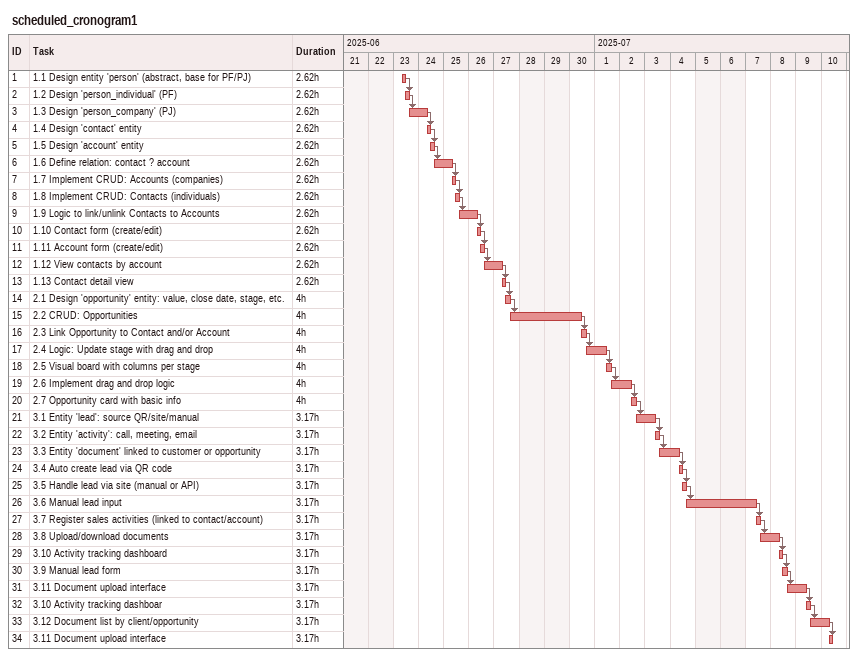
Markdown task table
scheduled_cronogram1

| ID | Task | Duration | Start | Finish | Predecessors |
|---|---|---|---|---|---|
| 1 | 1.1 Design entity 'person' (abstract, base for PF/PJ) | 2.62h | 2025-06-23 | 2025-06-23 |  |
| 2 | 1.2 Design 'person_individual' (PF) | 2.62h | 2025-06-23 | 2025-06-23 | 1 |
| 3 | 1.3 Design 'person_company' (PJ) | 2.62h | 2025-06-23 | 2025-06-24 | 2 |
| 4 | 1.4 Design 'contact' entity | 2.62h | 2025-06-24 | 2025-06-24 | 3 |
| 5 | 1.5 Design 'account' entity | 2.62h | 2025-06-24 | 2025-06-24 | 4 |
| 6 | 1.6 Define relation: contact ? account | 2.62h | 2025-06-24 | 2025-06-25 | 5 |
| 7 | 1.7 Implement CRUD: Accounts (companies) | 2.62h | 2025-06-25 | 2025-06-25 | 6 |
| 8 | 1.8 Implement CRUD: Contacts (individuals) | 2.62h | 2025-06-25 | 2025-06-25 | 7 |
| 9 | 1.9 Logic to link/unlink Contacts to Accounts | 2.62h | 2025-06-25 | 2025-06-26 | 8 |
| 10 | 1.10 Contact form (create/edit) | 2.62h | 2025-06-26 | 2025-06-26 | 9 |
| 11 | 1.11 Account form (create/edit) | 2.62h | 2025-06-26 | 2025-06-26 | 10 |
| 12 | 1.12 View contacts by account | 2.62h | 2025-06-26 | 2025-06-27 | 11 |
| 13 | 1.13 Contact detail view | 2.62h | 2025-06-27 | 2025-06-27 | 12 |
| 14 | 2.1 Design 'opportunity' entity: value, close date, stage, etc. | 4h | 2025-06-27 | 2025-06-27 | 13 |
| 15 | 2.2 CRUD: Opportunities | 4h | 2025-06-27 | 2025-06-30 | 14 |
| 16 | 2.3 Link Opportunity to Contact and/or Account | 4h | 2025-06-30 | 2025-06-30 | 15 |
| 17 | 2.4 Logic: Update stage with drag and drop | 4h | 2025-06-30 | 2025-07-01 | 16 |
| 18 | 2.5 Visual board with columns per stage | 4h | 2025-07-01 | 2025-07-01 | 17 |
| 19 | 2.6 Implement drag and drop logic | 4h | 2025-07-01 | 2025-07-02 | 18 |
| 20 | 2.7 Opportunity card with basic info | 4h | 2025-07-02 | 2025-07-02 | 19 |
| 21 | 3.1 Entity 'lead': source QR/site/manual | 3.17h | 2025-07-02 | 2025-07-03 | 20 |
| 22 | 3.2 Entity 'activity': call, meeting, email | 3.17h | 2025-07-03 | 2025-07-03 | 21 |
| 23 | 3.3 Entity 'document' linked to customer or opportunity | 3.17h | 2025-07-03 | 2025-07-04 | 22 |
| 24 | 3.4 Auto create lead via QR code | 3.17h | 2025-07-04 | 2025-07-04 | 23 |
| 25 | 3.5 Handle lead via site (manual or API) | 3.17h | 2025-07-04 | 2025-07-04 | 24 |
| 26 | 3.6 Manual lead input | 3.17h | 2025-07-04 | 2025-07-07 | 25 |
| 27 | 3.7 Register sales activities (linked to contact/account) | 3.17h | 2025-07-07 | 2025-07-07 | 26 |
| 28 | 3.8 Upload/download documents | 3.17h | 2025-07-07 | 2025-07-08 | 27 |
| 29 | 3.10 Activity tracking dashboard | 3.17h | 2025-07-08 | 2025-07-08 | 28 |
| 30 | 3.9 Manual lead form | 3.17h | 2025-07-08 | 2025-07-08 | 29 |
| 31 | 3.11 Document upload interface | 3.17h | 2025-07-08 | 2025-07-09 | 30 |
| 32 | 3.10 Activity tracking dashboar | 3.17h | 2025-07-09 | 2025-07-09 | 31 |
| 33 | 3.12 Document list by client/opportunity | 3.17h | 2025-07-09 | 2025-07-10 | 32 |
| 34 | 3.11 Document upload interface | 3.17h | 2025-07-10 | 2025-07-10 | 33 |
